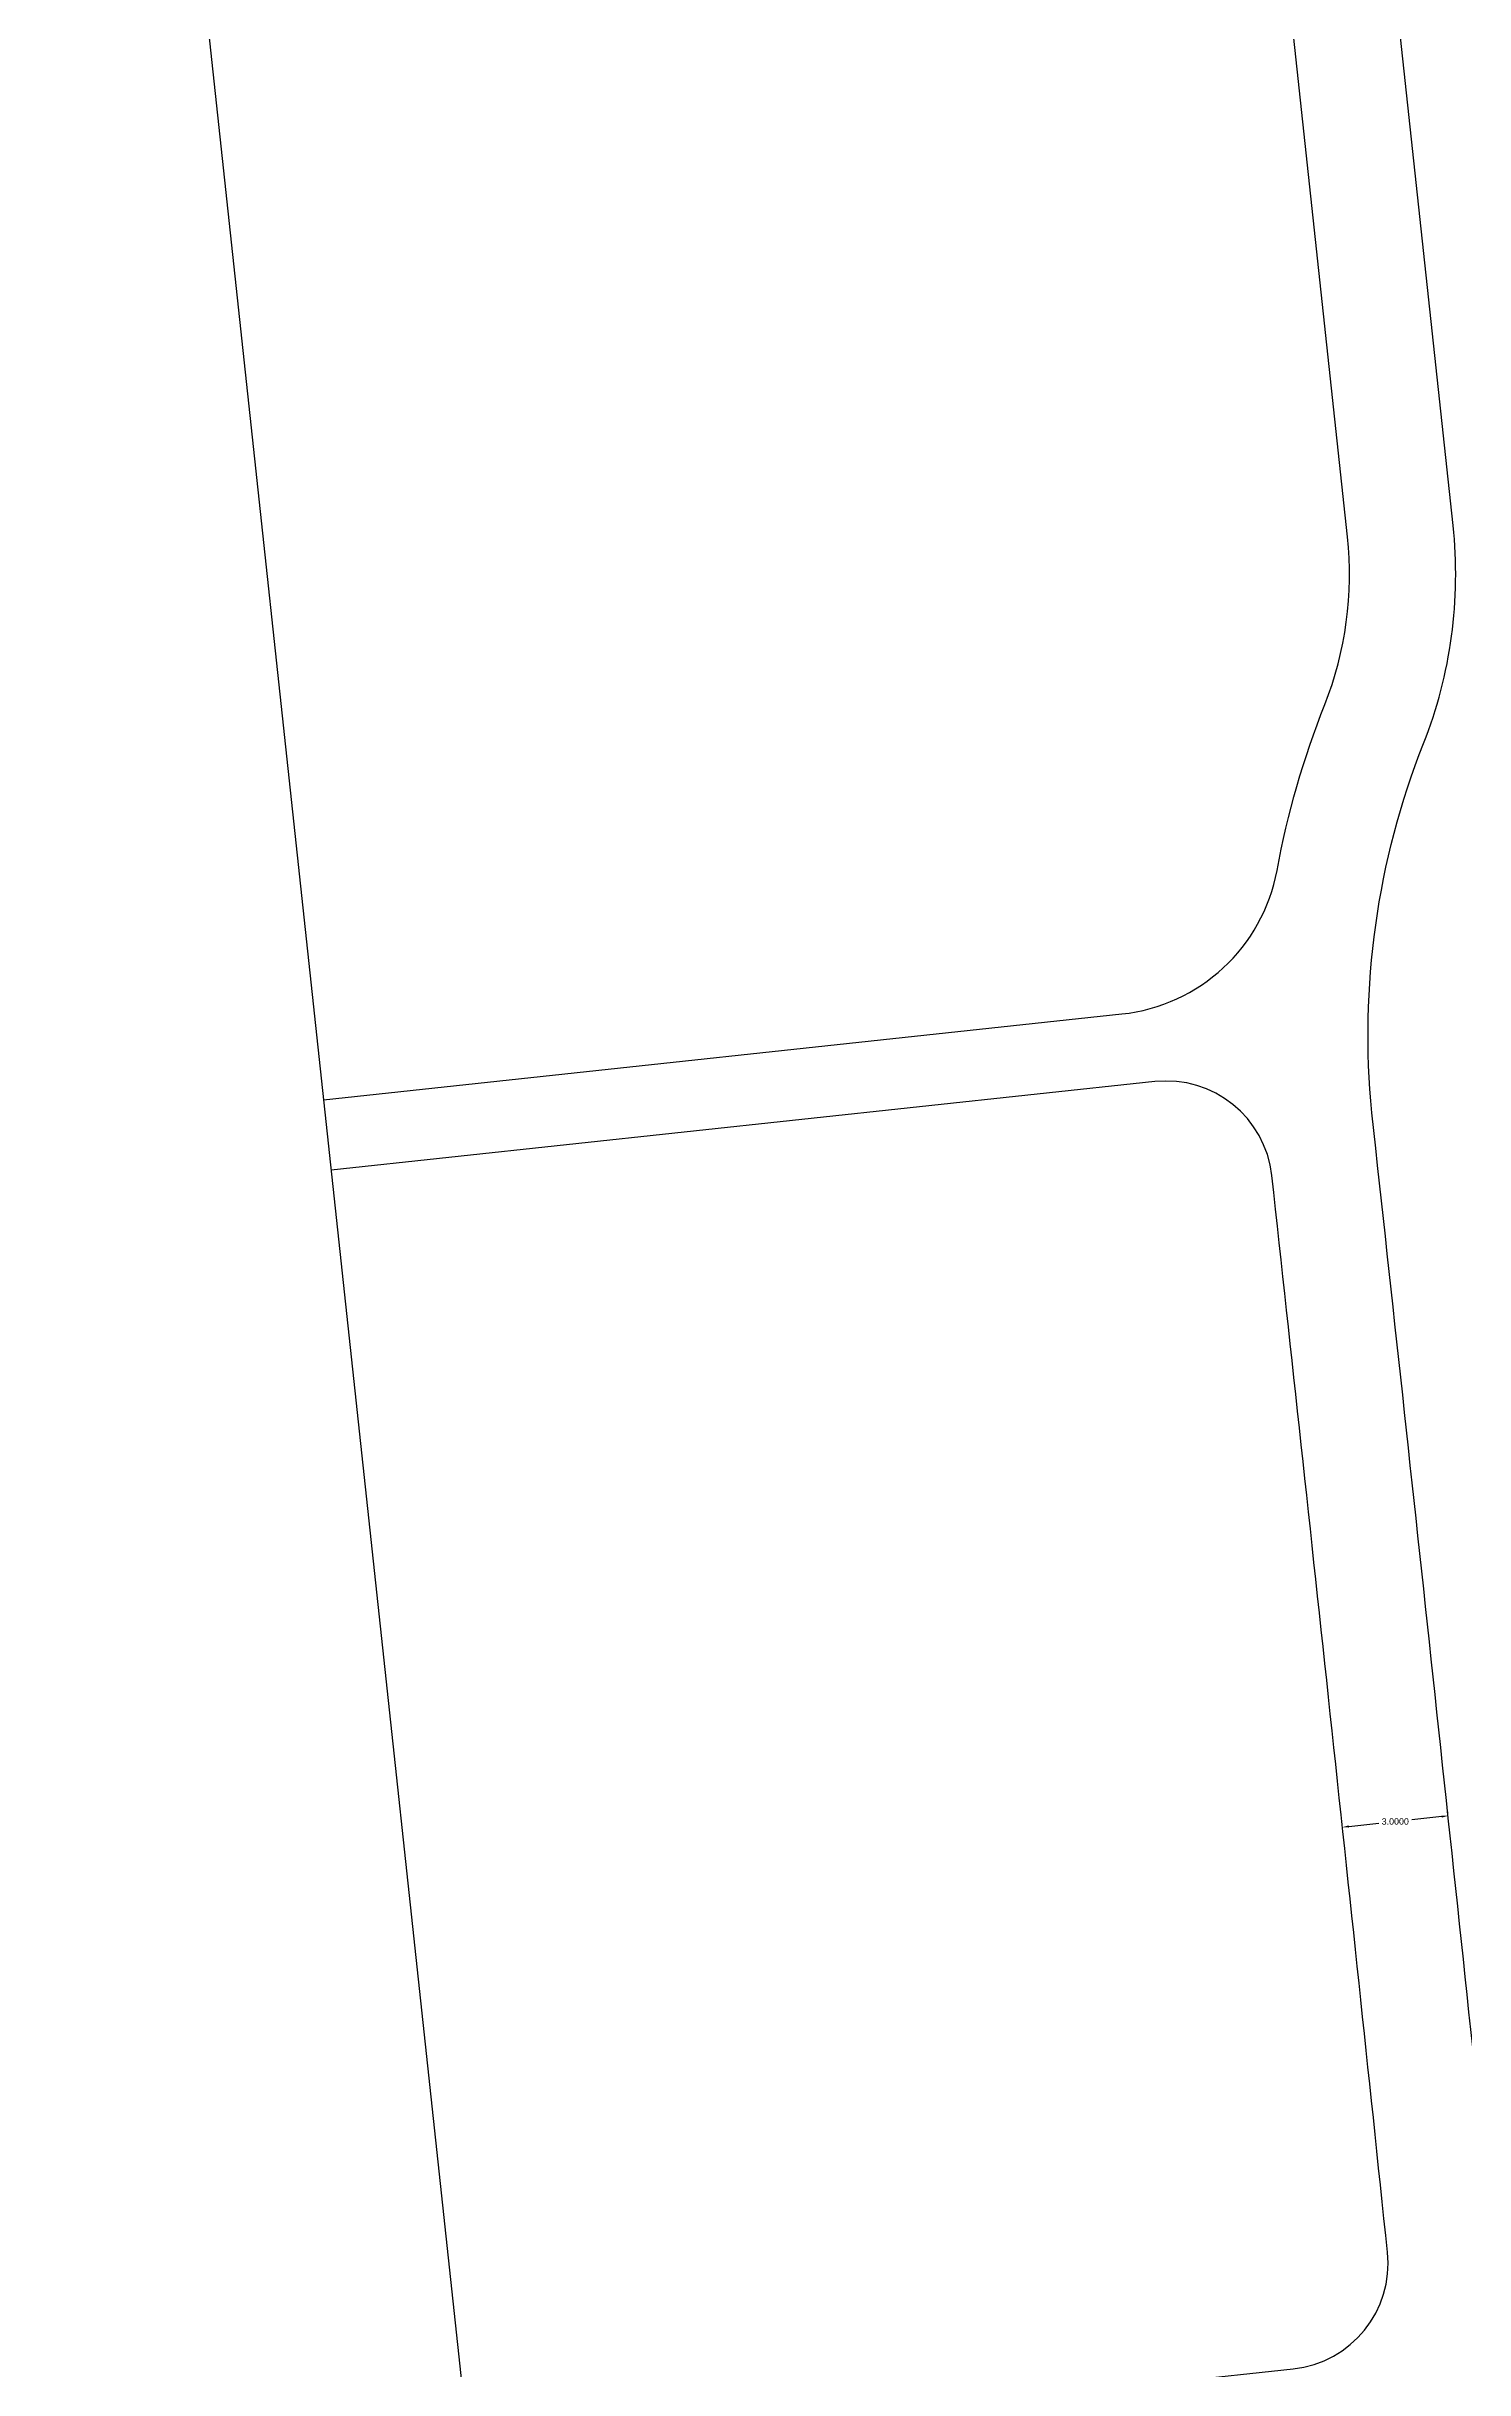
# Model space of a CAD drawing. Extents: x 309418 to 1212698, y 3438380 to 6877191.
# Drawn here: x 606280.6 to 606320.7, y 3438912.8 to 3438978.4 of the extents above; entities that cross this region are included whole.
import ezdxf

# ---------------------------------------------------------------- set-up
doc = ezdxf.new("R2010")
doc.units = 0
doc.header["$MEASUREMENT"] = 0
for name, color, linetype in [('CR-GL$0$CR-SW', 4, 'Continuous'), ('DRAFT LINES', 32, 'Continuous'), ('LA-FLOWERING-TREE', 221, 'Continuous')]:
    doc.layers.add(name, color=color, linetype=linetype)
doc.styles.get("Standard").update_dxf_attribs({"font": 'arial.ttf'})
doc.dimstyles.get("Standard").update_dxf_attribs({"dimtxt": 0.18, "dimasz": 0.18, "dimexe": 0.18, "dimexo": 0.0625, "dimgap": 0.09, "dimtad": 0, "dimtih": 1, "dimtoh": 1, "dimdec": 4, "dimzin": 0, "dimdsep": 46, "dimtxsty": 'Standard', "dimcen": 0.09, "dimadec": 0, "dimazin": 0, "dimtfac": 1, "dimtdec": 4, "dimtofl": 0, "dimtmove": 0, "dimatfit": 3, "dimfxl": 1, "dimtolj": 1, "dimtzin": 0, "dimarcsym": 0})

# ---------------------------------------------------------------- blocks, each defined once
blk = doc.blocks.new('*D503')
at = {"layer": 'LA-FLOWERING-TREE', "color": 0, "lineweight": -2, "transparency": 16777216}
for p, q in [((606317.233, 3438928.158), (606317.219, 3438928.284)), ((606317.417, 3438928.124), (606318.266, 3438928.215)), ((606320.042, 3438928.405), (606319.193, 3438928.314)), ((606320.216, 3438928.477), (606320.202, 3438928.603))]:
    blk.add_line(p, q, dxfattribs=at)
at = {"layer": 'LA-FLOWERING-TREE', "color": 0, "transparency": 16777216}
for points in [[(606317.414, 3438928.154), (606317.42, 3438928.094), (606317.238, 3438928.105)], [(606320.039, 3438928.435), (606320.045, 3438928.375), (606320.221, 3438928.424)]]:
    blk.add_solid(points, dxfattribs=at)
at = {"layer": 'LA-FLOWERING-TREE', "color": 0, "transparency": 16777216, "insert": (606318.73, 3438928.265), "char_height": 0.18, "attachment_point": 5}
blk.add_mtext('\\A1;3.0000', dxfattribs=at)

msp = doc.modelspace()

# ---------------------------------------------------------------- linework, layer by layer
at = {"layer": 'CR-GL$0$CR-SW'}
msp.add_line((606280.64218, 3439021.44618), (606300.77905, 3438834.12542), dxfattribs=at)
at = {"layer": 'DRAFT LINES'}
for points in [[(606288.46678, 3438948.65879), (606311.00879, 3438951.08204, 0.33129948), (606315.38994, 3438955.13842, -0.04801088), (606316.73793, 3438959.82653, 0.12134454), (606317.37897, 3438964.56673), (606314.11426, 3438994.93634, 0.37636315), (606304.40999, 3439003.86466, -0.01463522), (606288.41671, 3439004.71495, 0.47086252), (606283.0339, 3438999.19749)], [(606327.86622, 3438834.18895, -0.40201528), (606322.63774, 3438838.72461, 0.00399203), (606320.41212, 3438860.96636, -0.19893596), (606322.75147, 3438868.95033, 0.19845624), (606325.55205, 3438878.47585, 0.00041433), (606322.33849, 3438908.47921, -0.0007267), (606321.49492, 3438916.40199, 0.00123263), (606318.06687, 3438948.2914, -0.11893283), (606319.52843, 3438958.72513, 0.12134454), (606320.36179, 3438964.88738), (606317.31945, 3438993.18832, -0.42878542), (606326.68654, 3439004.24058, 0.00289643), (606329.85049, 3439004.4414, -0.44426602), (606340.53652, 3438994.14212, 0.01835834), (606340.67463, 3438962.66355, 0.21504704), (606345.46499, 3438953.109, -0.21630513), (606348.04571, 3438947.9306, -0.01765999), (606348.07977, 3438913.00293, 0.03281001), (606349.03048, 3438882.59523, 0.15429194), (606354.21881, 3438870.42632, -0.15814121), (606358.26082, 3438860.74499, -0.00337914), (606359.37274, 3438845.95966, -0.41961014), (606349.89501, 3438835.28959)], [(606292.59066, 3438910.29689), (606315.84791, 3438912.79703, 0.4134915), (606318.51086, 3438916.09314, 0.00117644), (606315.24397, 3438946.51527, 0.41355768), (606311.94123, 3438949.17075), (606288.68055, 3438946.67024)]]:
    msp.add_lwpolyline(points, format="xyb", dxfattribs=at)

# ---------------------------------------------------------------- dimensions: what is measured, and where the dimension line sits
at = {"layer": 'LA-FLOWERING-TREE'}
dim = msp.add_aligned_dim(p1=(606317.23924, 3438928.09582), p2=(606320.22225, 3438928.41465), distance=0.00939, dimstyle='Standard', dxfattribs=at)
dim.commit()
dim.dimension.update_dxf_attribs({"geometry": '*D503', "text_midpoint": (606318.72975, 3438928.26457)})

doc.saveas('drawing.dxf')
